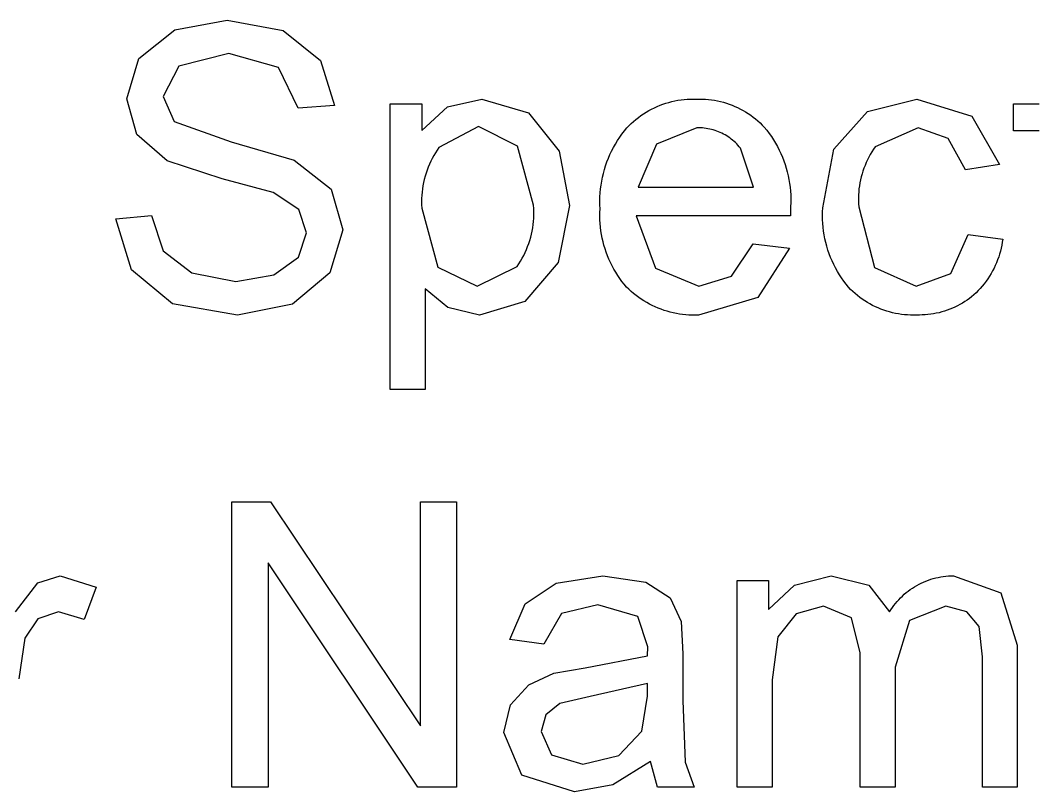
# Model space of a CAD drawing. Header units: inches. Extents: x 0 to 97, y -45 to 96.
# Drawn here: x 37.29 to 44.39, y -30.65 to -25.24 of the extents above; entities that cross this region are included whole.
import ezdxf

# ---------------------------------------------------------------- set-up
doc = ezdxf.new("R2010")
doc.units = ezdxf.units.IN
doc.header["$MEASUREMENT"] = 0
doc.layers.add('Information', color=7, linetype='Continuous', true_color=0x000000)

msp = doc.modelspace()

# ---------------------------------------------------------------- linework, layer by layer
at = {"layer": 'Information'}
for p, q in [((38.374, -25.3099), (38.7408, -25.2417)), ((38.7408, -25.2417), (39.1327, -25.3133)), ((38.1232, -25.5096), (38.374, -25.3099)), ((39.1327, -25.3133), (39.3938, -25.5239)), ((38.7517, -25.4748), (38.402, -25.5628)), ((39.1, -25.5716), (38.7517, -25.4748)), ((38.0373, -25.7925), (38.1232, -25.5096)), ((39.3938, -25.5239), (39.492, -25.8389)), ((38.402, -25.5628), (38.2922, -25.7748)), ((39.2384, -25.8579), (39.1, -25.5716)), ((38.1075, -26.0413), (38.0373, -25.7925)), ((38.2922, -25.7748), (38.3699, -25.952)), ((39.492, -25.8389), (39.2384, -25.8579)), ((39.8819, -27.8293), (39.8819, -25.8266)), ((39.8819, -25.8266), (40.1054, -25.8266)), ((40.1054, -25.8266), (40.1054, -26.0147)), ((40.284, -25.8491), (40.5254, -25.7939)), ((40.5254, -25.7939), (40.8526, -25.8893)), ((41.7531, -25.846), (41.7733, -25.8377)), ((41.7733, -25.8377), (41.7937, -25.8301)), ((41.7937, -25.8301), (41.8143, -25.8231)), ((41.8143, -25.8231), (41.8352, -25.8169)), ((41.8352, -25.8169), (41.8563, -25.8114)), ((41.8563, -25.8114), (41.8775, -25.8067)), ((41.8775, -25.8067), (41.8989, -25.8026)), ((41.8989, -25.8026), (41.9205, -25.7993)), ((41.9205, -25.7993), (41.9421, -25.7967)), ((41.9421, -25.7967), (41.9638, -25.7949)), ((41.9638, -25.7949), (41.9855, -25.7938)), ((41.9855, -25.7938), (42.0073, -25.7935)), ((42.0073, -25.7935), (42.0291, -25.7939)), ((42.0291, -25.7939), (42.0503, -25.7935)), ((42.0503, -25.7935), (42.0715, -25.7939)), ((42.0715, -25.7939), (42.0927, -25.795)), ((42.0927, -25.795), (42.1138, -25.7968)), ((42.1138, -25.7968), (42.1348, -25.7994)), ((42.1348, -25.7994), (42.1558, -25.8027)), ((42.1558, -25.8027), (42.1766, -25.8067)), ((42.1766, -25.8067), (42.1973, -25.8114)), ((42.1973, -25.8114), (42.2178, -25.8168)), ((42.2178, -25.8168), (42.2381, -25.8229)), ((42.2381, -25.8229), (42.2582, -25.8297)), ((42.2582, -25.8297), (42.278, -25.8371)), ((42.278, -25.8371), (42.2976, -25.8453)), ((43.2268, -25.8818), (43.5724, -25.7939)), ((43.5724, -25.7939), (43.9582, -25.9132)), ((44.2486, -26.0175), (44.2486, -25.8266)), ((44.2486, -25.8266), (44.4286, -25.8266)), ((40.1054, -26.0147), (40.284, -25.8491)), ((40.8526, -25.8893), (41.0666, -26.1586)), ((41.6218, -25.9228), (41.6394, -25.9099)), ((41.6394, -25.9099), (41.6574, -25.8977)), ((41.6574, -25.8977), (41.6758, -25.886)), ((41.6758, -25.886), (41.6946, -25.875)), ((41.6946, -25.875), (41.7138, -25.8647)), ((41.7138, -25.8647), (41.7333, -25.855)), ((41.7333, -25.855), (41.7531, -25.846)), ((42.2976, -25.8453), (42.3168, -25.8541)), ((42.3168, -25.8541), (42.3358, -25.8636)), ((42.3358, -25.8636), (42.3544, -25.8737)), ((42.3544, -25.8737), (42.3727, -25.8845)), ((42.3727, -25.8845), (42.3906, -25.8958)), ((42.3906, -25.8958), (42.4081, -25.9078)), ((42.4081, -25.9078), (42.4252, -25.9204)), ((42.9902, -26.1456), (43.2268, -25.8818)), ((38.3699, -25.952), (38.7687, -26.0945)), ((41.541, -25.9956), (41.5562, -25.98)), ((41.5562, -25.98), (41.5718, -25.9648)), ((41.5718, -25.9648), (41.588, -25.9502)), ((41.588, -25.9502), (41.6047, -25.9362)), ((41.6047, -25.9362), (41.6218, -25.9228)), ((42.4252, -25.9204), (42.4418, -25.9335)), ((42.4418, -25.9335), (42.458, -25.9472)), ((42.458, -25.9472), (42.4737, -25.9615)), ((42.4737, -25.9615), (42.4889, -25.9763)), ((42.4889, -25.9763), (42.5035, -25.9915)), ((43.9582, -25.9132), (44.1504, -26.2519)), ((38.3209, -26.2274), (38.1075, -26.0413)), ((40.5022, -25.9861), (40.2247, -26.1327)), ((40.7742, -26.1238), (40.5022, -25.9861)), ((41.4905, -26.062), (41.5065, -26.0393)), ((41.5065, -26.0393), (41.5234, -26.0172)), ((41.5234, -26.0172), (41.541, -25.9956)), ((42.0318, -25.9956), (41.7476, -26.1088)), ((42.0447, -25.9955), (42.0318, -25.9956)), ((42.0576, -25.9959), (42.0447, -25.9955)), ((42.0704, -25.9966), (42.0576, -25.9959)), ((42.0833, -25.9978), (42.0704, -25.9966)), ((42.096, -25.9995), (42.0833, -25.9978)), ((42.1087, -26.0016), (42.096, -25.9995)), ((42.1214, -26.0041), (42.1087, -26.0016)), ((42.1339, -26.007), (42.1214, -26.0041)), ((42.1463, -26.0104), (42.1339, -26.007)), ((42.1586, -26.0142), (42.1463, -26.0104)), ((42.1708, -26.0184), (42.1586, -26.0142)), ((42.1828, -26.023), (42.1708, -26.0184)), ((42.1947, -26.0281), (42.1828, -26.023)), ((42.2063, -26.0335), (42.1947, -26.0281)), ((42.2178, -26.0394), (42.2063, -26.0335)), ((42.2291, -26.0456), (42.2178, -26.0394)), ((42.2401, -26.0522), (42.2291, -26.0456)), ((42.251, -26.0592), (42.2401, -26.0522)), ((42.5035, -25.9915), (42.5208, -26.0127)), ((42.5208, -26.0127), (42.5373, -26.0344)), ((42.5373, -26.0344), (42.553, -26.0567)), ((43.5819, -25.9956), (43.2806, -26.1286)), ((43.7912, -26.0693), (43.5819, -25.9956)), ((44.4286, -26.0175), (44.2486, -26.0175)), ((38.7687, -26.0945), (39.2111, -26.222)), ((40.888, -26.5382), (40.7742, -26.1238)), ((41.4471, -26.1334), (41.4607, -26.1091)), ((41.4607, -26.1091), (41.4752, -26.0853)), ((41.4752, -26.0853), (41.4905, -26.062)), ((41.7476, -26.1088), (41.6201, -26.4115)), ((42.2615, -26.0665), (42.251, -26.0592)), ((42.2718, -26.0743), (42.2615, -26.0665)), ((42.2819, -26.0823), (42.2718, -26.0743)), ((42.2916, -26.0907), (42.2819, -26.0823)), ((42.3011, -26.0994), (42.2916, -26.0907)), ((42.3103, -26.1085), (42.3011, -26.0994)), ((42.3191, -26.1178), (42.3103, -26.1085)), ((42.3277, -26.1275), (42.3191, -26.1178)), ((42.553, -26.0567), (42.568, -26.0795)), ((42.568, -26.0795), (42.5822, -26.1029)), ((42.5822, -26.1029), (42.5955, -26.1267)), ((43.9119, -26.2888), (43.7912, -26.0693)), ((40.1883, -26.1897), (40.1774, -26.2095)), ((40.1998, -26.1703), (40.1883, -26.1897)), ((40.2119, -26.1513), (40.1998, -26.1703)), ((40.2247, -26.1327), (40.2119, -26.1513)), ((41.0666, -26.1586), (41.1388, -26.5396)), ((41.4114, -26.2088), (41.4224, -26.1832)), ((41.4224, -26.1832), (41.4343, -26.1581)), ((41.4343, -26.1581), (41.4471, -26.1334)), ((42.3358, -26.1374), (42.3277, -26.1275)), ((42.4286, -26.4115), (42.3358, -26.1374)), ((42.5955, -26.1267), (42.608, -26.1509)), ((42.608, -26.1509), (42.6196, -26.1756)), ((42.6196, -26.1756), (42.6304, -26.2007)), ((42.9125, -26.556), (42.9902, -26.1456)), ((43.2462, -26.1821), (43.236, -26.2006)), ((43.2571, -26.1639), (43.2462, -26.1821)), ((43.2686, -26.146), (43.2571, -26.1639)), ((43.2806, -26.1286), (43.2686, -26.146)), ((38.7067, -26.3521), (38.3209, -26.2274)), ((39.2111, -26.222), (39.4688, -26.4258)), ((40.1579, -26.2502), (40.1492, -26.2711)), ((40.1673, -26.2297), (40.1579, -26.2502)), ((40.1774, -26.2095), (40.1673, -26.2297)), ((41.3837, -26.2876), (41.392, -26.261)), ((41.392, -26.261), (41.4012, -26.2347)), ((41.4012, -26.2347), (41.4114, -26.2088)), ((42.6304, -26.2007), (42.6403, -26.2261)), ((42.6403, -26.2261), (42.6494, -26.2519)), ((42.6494, -26.2519), (42.6575, -26.2779)), ((43.2091, -26.2583), (43.2014, -26.2781)), ((43.2174, -26.2388), (43.2091, -26.2583)), ((43.2264, -26.2195), (43.2174, -26.2388)), ((43.236, -26.2006), (43.2264, -26.2195)), ((44.1504, -26.2519), (43.9119, -26.2888)), ((40.1274, -26.3352), (40.1216, -26.357)), ((40.1339, -26.3136), (40.1274, -26.3352)), ((40.1412, -26.2922), (40.1339, -26.3136)), ((40.1492, -26.2711), (40.1412, -26.2922)), ((41.3699, -26.3415), (41.3763, -26.3144)), ((41.3763, -26.3144), (41.3837, -26.2876)), ((42.6575, -26.2779), (42.6647, -26.3042)), ((42.6647, -26.3042), (42.671, -26.3308)), ((42.671, -26.3308), (42.6764, -26.3575)), ((43.1881, -26.3183), (43.1825, -26.3388)), ((43.1944, -26.2981), (43.1881, -26.3183)), ((43.2014, -26.2781), (43.1944, -26.2981)), ((39.0625, -26.4496), (38.7067, -26.3521)), ((40.1123, -26.4012), (40.1088, -26.4235)), ((40.1166, -26.379), (40.1123, -26.4012)), ((40.1216, -26.357), (40.1166, -26.379)), ((41.3563, -26.4238), (41.3599, -26.3962)), ((41.3599, -26.3962), (41.3644, -26.3688)), ((41.3644, -26.3688), (41.3699, -26.3415)), ((42.6764, -26.3575), (42.6808, -26.3845)), ((42.6808, -26.3845), (42.6843, -26.4115)), ((43.1697, -26.4011), (43.1669, -26.4221)), ((43.1733, -26.3802), (43.1697, -26.4011)), ((43.1775, -26.3594), (43.1733, -26.3802)), ((43.1825, -26.3388), (43.1775, -26.3594)), ((39.2425, -26.5676), (39.0625, -26.4496)), ((39.4688, -26.4258), (39.5519, -26.71)), ((40.1041, -26.4684), (40.1029, -26.491)), ((40.1061, -26.4459), (40.1041, -26.4684)), ((40.1088, -26.4235), (40.1061, -26.4459)), ((41.3514, -26.5071), (41.352, -26.4793)), ((41.352, -26.4793), (41.3537, -26.4515)), ((41.3537, -26.4515), (41.3563, -26.4238)), ((41.6201, -26.4115), (42.4286, -26.4115)), ((42.6843, -26.4115), (42.6868, -26.4387)), ((42.6868, -26.4387), (42.6885, -26.466)), ((42.6885, -26.466), (42.6891, -26.4932)), ((43.1633, -26.4644), (43.1626, -26.4856)), ((43.1647, -26.4432), (43.1633, -26.4644)), ((43.1669, -26.4221), (43.1647, -26.4432)), ((40.1029, -26.491), (40.1025, -26.5136)), ((40.1025, -26.5136), (40.1029, -26.5361)), ((40.1029, -26.5361), (40.1041, -26.5587)), ((40.8894, -26.5609), (40.888, -26.5382)), ((41.1388, -26.5396), (41.0591, -26.9397)), ((41.3516, -26.535), (41.3514, -26.5071)), ((41.3529, -26.5628), (41.3516, -26.535)), ((42.6876, -26.5478), (42.6862, -26.6132)), ((42.6888, -26.5205), (42.6876, -26.5478)), ((42.6891, -26.4932), (42.6888, -26.5205)), ((43.1626, -26.4856), (43.1626, -26.5068)), ((43.1626, -26.5068), (43.1633, -26.528)), ((43.1633, -26.528), (43.1648, -26.5491)), ((43.1648, -26.5491), (43.2765, -26.9731)), ((37.9609, -26.6323), (38.2104, -26.6105)), ((38.2104, -26.6105), (38.2929, -26.8566)), ((39.297, -26.7318), (39.2425, -26.5676)), ((40.1041, -26.5587), (40.2172, -26.9718)), ((40.889, -26.6288), (40.8899, -26.6062)), ((40.89, -26.5835), (40.8894, -26.5609)), ((40.8899, -26.6062), (40.89, -26.5835)), ((41.3514, -26.6144), (41.3517, -26.5886)), ((41.352, -26.6403), (41.3514, -26.6144)), ((41.3517, -26.5886), (41.3529, -26.5628)), ((42.6862, -26.6132), (41.6065, -26.6132)), ((41.6065, -26.6132), (41.7414, -26.9786)), ((42.9108, -26.6105), (42.9112, -26.5832)), ((42.9113, -26.6377), (42.9108, -26.6105)), ((42.9112, -26.5832), (42.9125, -26.556)), ((38.0707, -26.9915), (37.9609, -26.6323)), ((40.8815, -26.6964), (40.8848, -26.6739)), ((40.8848, -26.6739), (40.8873, -26.6514)), ((40.8873, -26.6514), (40.889, -26.6288)), ((41.3535, -26.6661), (41.352, -26.6403)), ((41.3558, -26.6918), (41.3535, -26.6661)), ((41.359, -26.7174), (41.3558, -26.6918)), ((42.9128, -26.6649), (42.9113, -26.6377)), ((42.9152, -26.6921), (42.9128, -26.6649)), ((42.9186, -26.7192), (42.9152, -26.6921)), ((39.2404, -26.9029), (39.297, -26.7318)), ((39.5519, -26.71), (39.4606, -27.0106)), ((40.8608, -26.7846), (40.8671, -26.7628)), ((40.8671, -26.7628), (40.8727, -26.7408)), ((40.8727, -26.7408), (40.8775, -26.7187)), ((40.8775, -26.7187), (40.8815, -26.6964)), ((41.3631, -26.7429), (41.359, -26.7174)), ((41.368, -26.7683), (41.3631, -26.7429)), ((42.9229, -26.7461), (42.9186, -26.7192)), ((42.9281, -26.7728), (42.9229, -26.7461)), ((43.8096, -27.0168), (43.9323, -26.7441)), ((43.9323, -26.7441), (44.1736, -26.7755)), ((40.8374, -26.8484), (40.8459, -26.8274)), ((40.8459, -26.8274), (40.8537, -26.8061)), ((40.8537, -26.8061), (40.8608, -26.7846)), ((41.3738, -26.7935), (41.368, -26.7683)), ((41.3804, -26.8185), (41.3738, -26.7935)), ((41.3879, -26.8432), (41.3804, -26.8185)), ((42.2745, -27.0345), (42.4258, -26.8082)), ((42.4258, -26.8082), (42.6794, -26.8395)), ((42.9342, -26.7994), (42.9281, -26.7728)), ((42.9413, -26.8257), (42.9342, -26.7994)), ((42.9492, -26.8518), (42.9413, -26.8257)), ((44.1671, -26.8178), (44.1627, -26.8387)), ((44.1707, -26.7967), (44.1671, -26.8178)), ((44.1736, -26.7755), (44.1707, -26.7967)), ((38.2929, -26.8566), (38.494, -27.012)), ((39.068, -27.0263), (39.2404, -26.9029)), ((40.8075, -26.9094), (40.8181, -26.8894)), ((40.8181, -26.8894), (40.8281, -26.869)), ((40.8281, -26.869), (40.8374, -26.8484)), ((41.3962, -26.8677), (41.3879, -26.8432)), ((41.4053, -26.8918), (41.3962, -26.8677)), ((41.4152, -26.9157), (41.4053, -26.8918)), ((42.6794, -26.8395), (42.4572, -27.1845)), ((42.9581, -26.8776), (42.9492, -26.8518)), ((42.9678, -26.9031), (42.9581, -26.8776)), ((42.9785, -26.9282), (42.9678, -26.9031)), ((44.1454, -26.9005), (44.1383, -26.9207)), ((44.1519, -26.8801), (44.1454, -26.9005)), ((44.1577, -26.8595), (44.1519, -26.8801)), ((44.1627, -26.8387), (44.1577, -26.8595)), ((40.2172, -26.9718), (40.4913, -27.1054)), ((40.4913, -27.1054), (40.7714, -26.967)), ((40.7714, -26.967), (40.7841, -26.9482)), ((40.7841, -26.9482), (40.7961, -26.929)), ((40.7961, -26.929), (40.8075, -26.9094)), ((41.0591, -26.9397), (40.8273, -27.2124)), ((41.426, -26.9392), (41.4152, -26.9157)), ((41.4375, -26.9623), (41.426, -26.9392)), ((41.4498, -26.985), (41.4375, -26.9623)), ((42.9899, -26.9529), (42.9785, -26.9282)), ((43.0023, -26.9772), (42.9899, -26.9529)), ((43.2765, -26.9731), (43.5683, -27.1054)), ((44.1219, -26.9603), (44.1127, -26.9796)), ((44.1304, -26.9406), (44.1219, -26.9603)), ((44.1383, -26.9207), (44.1304, -26.9406)), ((38.3583, -27.2294), (38.0707, -26.9915)), ((38.494, -27.012), (38.8007, -27.0713)), ((38.8007, -27.0713), (39.068, -27.0263)), ((39.4606, -27.0106), (39.1982, -27.2301)), ((41.4628, -27.0073), (41.4498, -26.985)), ((41.4766, -27.0292), (41.4628, -27.0073)), ((41.4912, -27.0505), (41.4766, -27.0292)), ((41.7414, -26.9786), (42.0441, -27.1054)), ((42.0441, -27.1054), (42.2745, -27.0345)), ((43.0154, -27.0011), (43.0023, -26.9772)), ((43.0294, -27.0245), (43.0154, -27.0011)), ((43.0442, -27.0474), (43.0294, -27.0245)), ((43.0598, -27.0698), (43.0442, -27.0474)), ((43.5683, -27.1054), (43.8096, -27.0168)), ((44.0812, -27.0355), (44.0695, -27.0534)), ((44.0923, -27.0173), (44.0812, -27.0355)), ((44.1028, -26.9986), (44.0923, -27.0173)), ((44.1127, -26.9796), (44.1028, -26.9986)), ((41.5064, -27.0714), (41.4912, -27.0505)), ((41.5224, -27.0917), (41.5064, -27.0714)), ((41.539, -27.1115), (41.5224, -27.0917)), ((41.5549, -27.1271), (41.539, -27.1115)), ((43.0761, -27.0916), (43.0598, -27.0698)), ((43.0932, -27.1129), (43.0761, -27.0916)), ((43.108, -27.1281), (43.0932, -27.1129)), ((44.0307, -27.1046), (44.0166, -27.1207)), ((44.0442, -27.088), (44.0307, -27.1046)), ((44.0571, -27.0709), (44.0442, -27.088)), ((44.0695, -27.0534), (44.0571, -27.0709)), ((40.2875, -27.2554), (40.1273, -27.1245)), ((40.1273, -27.1245), (40.1273, -27.8293)), ((41.5713, -27.1421), (41.5549, -27.1271)), ((41.5883, -27.1566), (41.5713, -27.1421)), ((41.6057, -27.1704), (41.5883, -27.1566)), ((41.6236, -27.1837), (41.6057, -27.1704)), ((41.6419, -27.1964), (41.6236, -27.1837)), ((42.4572, -27.1845), (42.0427, -27.3072)), ((43.1234, -27.1428), (43.108, -27.1281)), ((43.1393, -27.157), (43.1234, -27.1428)), ((43.1557, -27.1706), (43.1393, -27.157)), ((43.1725, -27.1836), (43.1557, -27.1706)), ((43.1897, -27.1961), (43.1725, -27.1836)), ((43.9559, -27.1786), (43.9403, -27.1907)), ((43.9712, -27.1661), (43.9559, -27.1786)), ((43.9868, -27.1515), (43.9712, -27.1661)), ((44.002, -27.1363), (43.9868, -27.1515)), ((44.0166, -27.1207), (44.002, -27.1363)), ((38.813, -27.3085), (38.3583, -27.2294)), ((39.1982, -27.2301), (38.813, -27.3085)), ((40.5076, -27.3072), (40.2875, -27.2554)), ((40.8273, -27.2124), (40.5076, -27.3072)), ((41.6606, -27.2085), (41.6419, -27.1964)), ((41.6797, -27.2199), (41.6606, -27.2085)), ((41.6992, -27.2306), (41.6797, -27.2199)), ((41.719, -27.2408), (41.6992, -27.2306)), ((41.7392, -27.2502), (41.719, -27.2408)), ((41.7597, -27.2589), (41.7392, -27.2502)), ((41.7804, -27.267), (41.7597, -27.2589)), ((43.2074, -27.2079), (43.1897, -27.1961)), ((43.2254, -27.2192), (43.2074, -27.2079)), ((43.2439, -27.2298), (43.2254, -27.2192)), ((43.2626, -27.2398), (43.2439, -27.2298)), ((43.2818, -27.2492), (43.2626, -27.2398)), ((43.3012, -27.2578), (43.2818, -27.2492)), ((43.3209, -27.2658), (43.3012, -27.2578)), ((43.821, -27.2595), (43.8027, -27.267)), ((43.839, -27.2514), (43.821, -27.2595)), ((43.8567, -27.2427), (43.839, -27.2514)), ((43.8741, -27.2334), (43.8567, -27.2427)), ((43.8912, -27.2236), (43.8741, -27.2334)), ((43.9079, -27.2131), (43.8912, -27.2236)), ((43.9243, -27.2022), (43.9079, -27.2131)), ((43.9403, -27.1907), (43.9243, -27.2022)), ((41.8014, -27.2744), (41.7804, -27.267)), ((41.8227, -27.281), (41.8014, -27.2744)), ((41.8441, -27.2869), (41.8227, -27.281)), ((41.8658, -27.2921), (41.8441, -27.2869)), ((41.8876, -27.2966), (41.8658, -27.2921)), ((41.9095, -27.3004), (41.8876, -27.2966)), ((41.9316, -27.3034), (41.9095, -27.3004)), ((41.9538, -27.3056), (41.9316, -27.3034)), ((41.976, -27.3071), (41.9538, -27.3056)), ((41.9982, -27.3079), (41.976, -27.3071)), ((42.0205, -27.3079), (41.9982, -27.3079)), ((42.0427, -27.3072), (42.0205, -27.3079)), ((43.3409, -27.2732), (43.3209, -27.2658)), ((43.3611, -27.2798), (43.3409, -27.2732)), ((43.3815, -27.2858), (43.3611, -27.2798)), ((43.4021, -27.291), (43.3815, -27.2858)), ((43.4229, -27.2956), (43.4021, -27.291)), ((43.4438, -27.2994), (43.4229, -27.2956)), ((43.4649, -27.3025), (43.4438, -27.2994)), ((43.486, -27.3049), (43.4649, -27.3025)), ((43.5072, -27.3065), (43.486, -27.3049)), ((43.5285, -27.3075), (43.5072, -27.3065)), ((43.5498, -27.3077), (43.5285, -27.3075)), ((43.571, -27.3072), (43.5498, -27.3077)), ((43.5907, -27.3074), (43.571, -27.3072)), ((43.6105, -27.307), (43.5907, -27.3074)), ((43.6302, -27.3059), (43.6105, -27.307)), ((43.6498, -27.3042), (43.6302, -27.3059)), ((43.6694, -27.3018), (43.6498, -27.3042)), ((43.6889, -27.2987), (43.6694, -27.3018)), ((43.7083, -27.295), (43.6889, -27.2987)), ((43.7275, -27.2907), (43.7083, -27.295)), ((43.7466, -27.2857), (43.7275, -27.2907)), ((43.7655, -27.2801), (43.7466, -27.2857)), ((43.7842, -27.2738), (43.7655, -27.2801)), ((43.8027, -27.267), (43.7842, -27.2738)), ((40.1273, -27.8293), (39.8819, -27.8293)), ((38.7735, -30.615), (38.7735, -28.6163)), ((38.7735, -28.6163), (39.0448, -28.6163)), ((39.0448, -28.6163), (40.0946, -30.1855)), ((40.0946, -30.1855), (40.0946, -28.6163)), ((40.0946, -28.6163), (40.3481, -28.6163)), ((40.3481, -28.6163), (40.3481, -30.615)), ((40.0768, -30.615), (39.0271, -29.0444)), ((39.0271, -29.0444), (39.0271, -30.615)), ((37.4136, -29.1835), (37.571, -29.1344)), ((37.571, -29.1344), (37.8233, -29.2135)), ((41.0448, -29.1855), (41.3734, -29.1344)), ((41.3734, -29.1344), (41.6747, -29.178)), ((42.3141, -30.615), (42.3141, -29.1671)), ((42.3141, -29.1671), (42.5336, -29.1671)), ((42.5336, -29.1671), (42.5336, -29.3702)), ((42.7149, -29.1991), (42.9725, -29.1344)), ((42.9725, -29.1344), (43.2363, -29.2012)), ((43.6196, -29.178), (43.6362, -29.1711)), ((43.6362, -29.1711), (43.653, -29.1647)), ((43.653, -29.1647), (43.6699, -29.159)), ((43.6699, -29.159), (43.6871, -29.1538)), ((43.6871, -29.1538), (43.7044, -29.1493)), ((43.7044, -29.1493), (43.7219, -29.1453)), ((43.7219, -29.1453), (43.7395, -29.142)), ((43.7395, -29.142), (43.7572, -29.1392)), ((43.7572, -29.1392), (43.775, -29.1371)), ((43.775, -29.1371), (43.7929, -29.1356)), ((43.7929, -29.1356), (43.8108, -29.1347)), ((43.8108, -29.1347), (43.8287, -29.1344)), ((43.8287, -29.1344), (44.16, -29.2537)), ((37.2575, -29.3866), (37.4136, -29.1835)), ((37.8233, -29.2135), (37.7387, -29.4411)), ((40.828, -29.3314), (41.0448, -29.1855)), ((41.6747, -29.178), (41.8451, -29.2878)), ((42.5336, -29.3702), (42.7149, -29.1991)), ((43.2363, -29.2012), (43.3815, -29.388)), ((43.4978, -29.2527), (43.5119, -29.2416)), ((43.5119, -29.2416), (43.5263, -29.2309)), ((43.5263, -29.2309), (43.541, -29.2208)), ((43.541, -29.2208), (43.5562, -29.2111)), ((43.5562, -29.2111), (43.5716, -29.202)), ((43.5716, -29.202), (43.5873, -29.1935)), ((43.5873, -29.1935), (43.6034, -29.1854)), ((43.6034, -29.1854), (43.6196, -29.178)), ((41.8451, -29.2878), (41.9214, -29.4548)), ((43.4224, -29.3291), (43.4338, -29.3153)), ((43.4338, -29.3153), (43.4458, -29.3019)), ((43.4458, -29.3019), (43.4581, -29.289)), ((43.4581, -29.289), (43.4709, -29.2764)), ((43.4709, -29.2764), (43.4842, -29.2643)), ((43.4842, -29.2643), (43.4978, -29.2527)), ((44.16, -29.2537), (44.2759, -29.6211)), ((37.5588, -29.388), (37.4143, -29.4364)), ((37.7387, -29.4411), (37.5588, -29.388)), ((40.7203, -29.5802), (40.828, -29.3314)), ((41.3379, -29.3375), (41.0823, -29.3982)), ((41.6174, -29.4207), (41.3379, -29.3375)), ((42.918, -29.3471), (42.7265, -29.4016)), ((43.1143, -29.4289), (42.918, -29.3471)), ((43.3815, -29.388), (43.391, -29.3727)), ((43.391, -29.3727), (43.4009, -29.3578)), ((43.4009, -29.3578), (43.4114, -29.3433)), ((43.4114, -29.3433), (43.4224, -29.3291)), ((43.7742, -29.3471), (43.5206, -29.4486)), ((43.9214, -29.3866), (43.7742, -29.3471)), ((44.008, -29.4909), (43.9214, -29.3866)), ((37.4143, -29.4364), (37.3229, -29.5707)), ((41.0823, -29.3982), (40.9603, -29.6129)), ((41.6869, -29.632), (41.6174, -29.4207)), ((41.9214, -29.4548), (41.9337, -29.6811)), ((42.7265, -29.4016), (42.599, -29.5611)), ((43.1743, -29.6743), (43.1143, -29.4289)), ((43.5206, -29.4486), (43.4197, -29.7738)), ((44.0318, -29.7029), (44.008, -29.4909)), ((37.3229, -29.5707), (37.282, -29.857)), ((40.9603, -29.6129), (40.7203, -29.5802)), ((42.599, -29.5611), (42.5595, -29.8638)), ((41.6856, -29.6961), (41.6869, -29.632)), ((43.1743, -30.615), (43.1743, -29.6743)), ((44.2759, -29.6211), (44.2759, -30.615)), ((41.2479, -29.7806), (41.6856, -29.6961)), ((41.9337, -29.6811), (41.9337, -30.0083)), ((44.0318, -30.615), (44.0318, -29.7029)), ((41.0298, -29.8174), (41.2479, -29.7806)), ((43.4197, -29.7738), (43.4197, -30.615)), ((40.8533, -29.8979), (41.0298, -29.8174)), ((42.5595, -29.8638), (42.5595, -30.615)), ((40.7265, -30.039), (40.8533, -29.8979)), ((41.6856, -29.8883), (41.2847, -29.981)), ((41.6856, -29.9783), (41.6856, -29.8883)), ((41.2847, -29.981), (41.0707, -30.0301)), ((41.646, -30.2237), (41.6856, -29.9783)), ((41.9337, -30.0083), (41.9494, -30.4411)), ((40.6781, -30.2332), (40.7265, -30.039)), ((41.0707, -30.0301), (40.9739, -30.1099)), ((40.9739, -30.1099), (40.9398, -30.2264)), ((40.8062, -30.5311), (40.6781, -30.2332)), ((40.9398, -30.2264), (41.0141, -30.39)), ((41.4838, -30.3934), (41.646, -30.2237)), ((41.0141, -30.39), (41.2316, -30.4555)), ((41.2316, -30.4555), (41.4838, -30.3934)), ((41.706, -30.4364), (41.4436, -30.6)), ((41.7551, -30.615), (41.706, -30.4364)), ((41.9494, -30.4411), (42.0114, -30.615)), ((41.173, -30.6477), (40.8062, -30.5311)), ((39.0271, -30.615), (38.7735, -30.615)), ((40.3481, -30.615), (40.0768, -30.615)), ((41.4436, -30.6), (41.173, -30.6477)), ((42.0114, -30.615), (41.7551, -30.615)), ((42.5595, -30.615), (42.3141, -30.615)), ((43.4197, -30.615), (43.1743, -30.615)), ((44.2759, -30.615), (44.0318, -30.615))]:
    msp.add_line(p, q, dxfattribs=at)

doc.saveas('drawing.dxf')
